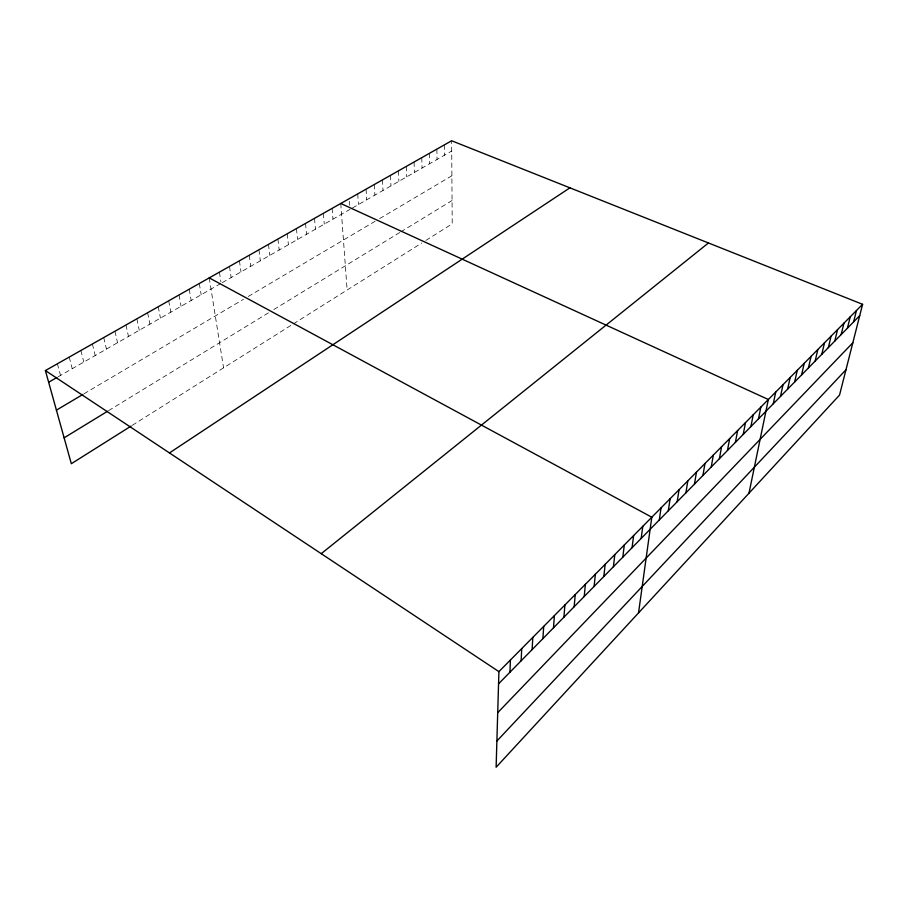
<?xml version="1.0" encoding="UTF-8"?>
<svg xmlns="http://www.w3.org/2000/svg" width="908" height="908" viewBox="0 0 908 908"><rect width="100%" height="100%" fill="white"/><g stroke="black" fill="none" stroke-linecap="round" stroke-linejoin="round"><path stroke-width="0.68" stroke-dasharray="4.54 3.41" d="M132.262 425.341L292.331 324.531M293.42 323.85L421.755 243.026M425.897 240.416L452.218 223.845L451.651 140.763M108.574 410.632L269.279 312.329M273.841 309.526L399.713 232.527M400.803 231.858L452.059 200.509M83.99 393.8L243.48 299.277M248.27 296.439L375.083 221.28M379.646 218.578L451.889 175.766M58.157 376.786L221.143 283.296M222.256 282.66L350.034 209.362M352.429 207.989L451.719 151.034M57.397 363.779L60.53 375.424M69.224 357.082L72.243 368.705M80.891 350.488L83.797 362.076M92.389 343.984L95.204 355.539M103.739 337.56L106.44 349.092M114.93 331.227L117.529 342.725M125.974 324.985L128.482 336.448M136.87 318.821L139.276 330.251M147.618 312.738L149.933 324.145M158.23 306.734L160.444 318.106M168.695 300.82L170.829 312.159M179.035 294.975L181.067 306.28M189.227 289.198L191.179 300.48M199.295 283.512L201.167 294.748M209.237 277.882L223.572 367.831M219.43 272.116L220.928 281.9M229.497 266.419L231.131 277.564M239.44 260.8L240.983 271.912M249.246 255.25L250.71 266.328M258.928 249.779L260.324 260.823M268.484 244.366L269.801 255.386M277.916 239.031L279.165 250.006M287.234 233.765L288.415 244.706M296.439 228.555L297.552 239.474M305.519 223.413L306.564 234.298M314.497 218.34L315.473 229.191M323.361 213.323L324.269 224.14M332.112 208.375L332.964 219.157M340.761 203.483L347.128 290.027M349.489 201.326L349.762 205.344M357.741 193.881L358.422 204.55M366.083 189.159L366.696 199.805M374.323 184.494L374.879 195.107M382.461 179.886L382.972 190.464M390.508 175.335L390.962 185.879M398.464 170.84L398.873 181.35M406.33 166.391L406.682 176.867M414.093 161.999L414.4 172.441M421.777 157.651L422.038 168.059M429.37 153.361L429.586 163.735M436.884 149.105L437.043 159.456M444.307 144.905L444.421 155.223"/><path stroke-width="1.36" d="M862.6 304.316L498.912 671.636L496.12 767.237L839.537 395.071L862.6 304.316L451.651 140.763L45.4 370.566L71.323 463.716L131.104 426.068M509.944 672.204L510.421 660.014M521.135 660.808L521.714 648.618M532.122 649.606L532.803 637.416M542.905 638.608L543.688 626.418M553.505 627.803L554.391 615.613M563.925 617.179L564.901 605M574.162 606.748L575.229 594.558M584.23 596.488L585.376 584.309M594.116 586.398L595.353 574.231M603.843 576.489L605.159 564.333M613.411 566.74L614.807 554.595M622.82 557.149L624.284 545.016M632.07 547.717L633.614 535.595M641.173 538.433L642.785 526.334M638.54 612.889L651.808 517.22L209.237 277.882M659.299 519.966L661.047 507.89M668.311 510.773L670.115 498.719M677.175 501.738L679.048 489.707M685.892 492.851L687.833 480.843M694.472 484.1L696.47 472.115M702.917 475.497L704.971 463.523M711.236 467.018L713.336 455.078M719.408 458.676L721.565 446.759M727.467 450.47L729.669 438.575M735.389 442.389L737.648 430.517M743.198 434.433L745.502 422.595M750.893 426.59L753.231 414.774M758.464 418.872L760.847 407.09M748.986 493.192L768.35 399.509L340.761 203.483M773.264 403.776L775.738 392.052M780.505 396.399L783.014 384.697M787.645 389.123L790.187 377.456M794.67 381.962L797.258 370.316M801.594 374.902L804.216 363.291M808.426 367.944L811.082 356.356M815.157 361.078L817.847 349.523M821.797 354.313L824.509 342.793M828.334 347.639L831.081 336.153M834.793 341.067L837.562 329.604M841.149 334.575L843.952 323.157M847.425 328.185L850.251 316.79M853.611 321.875L856.471 310.513M496.88 741.03L845.961 369.772M497.709 712.701L852.828 342.781M498.56 683.815L859.717 315.655M321.228 553.676L708.444 242.969M169.467 452.922L569.929 187.831M64.116 437.826L107.484 411.301M56.421 410.144L82.855 394.469M48.646 382.234L56.966 377.467M45.4 370.566L498.912 671.636"/></g></svg>
